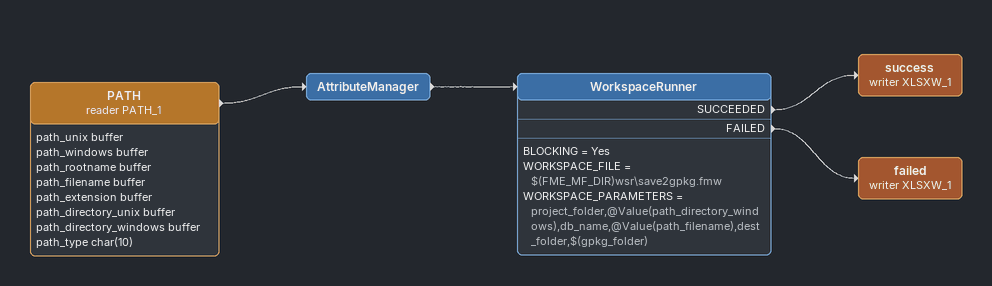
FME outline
PATH (reader PATH_1)
    attributes: path_unix buffer, path_windows buffer, path_rootname buffer, path_filename buffer, path_extension buffer, path_directory_unix buffer, path_directory_windows buffer, path_type char(10)
    -> AttributeManager
AttributeManager
    -> WorkspaceRunner
WorkspaceRunner
    BLOCKING = Yes
    WORKSPACE_FILE = $(FME_MF_DIR)wsr\save2gpkg.fmw
    WORKSPACE_PARAMETERS = project_folder,@Value(path_directory_windows),db_name,@Value(path_filename),dest_folder,$(gpkg_folder)
    SUCCEEDED -> success (writer XLSXW_1)
    FAILED -> failed (writer XLSXW_1)
success (writer XLSXW_1)
failed (writer XLSXW_1)
